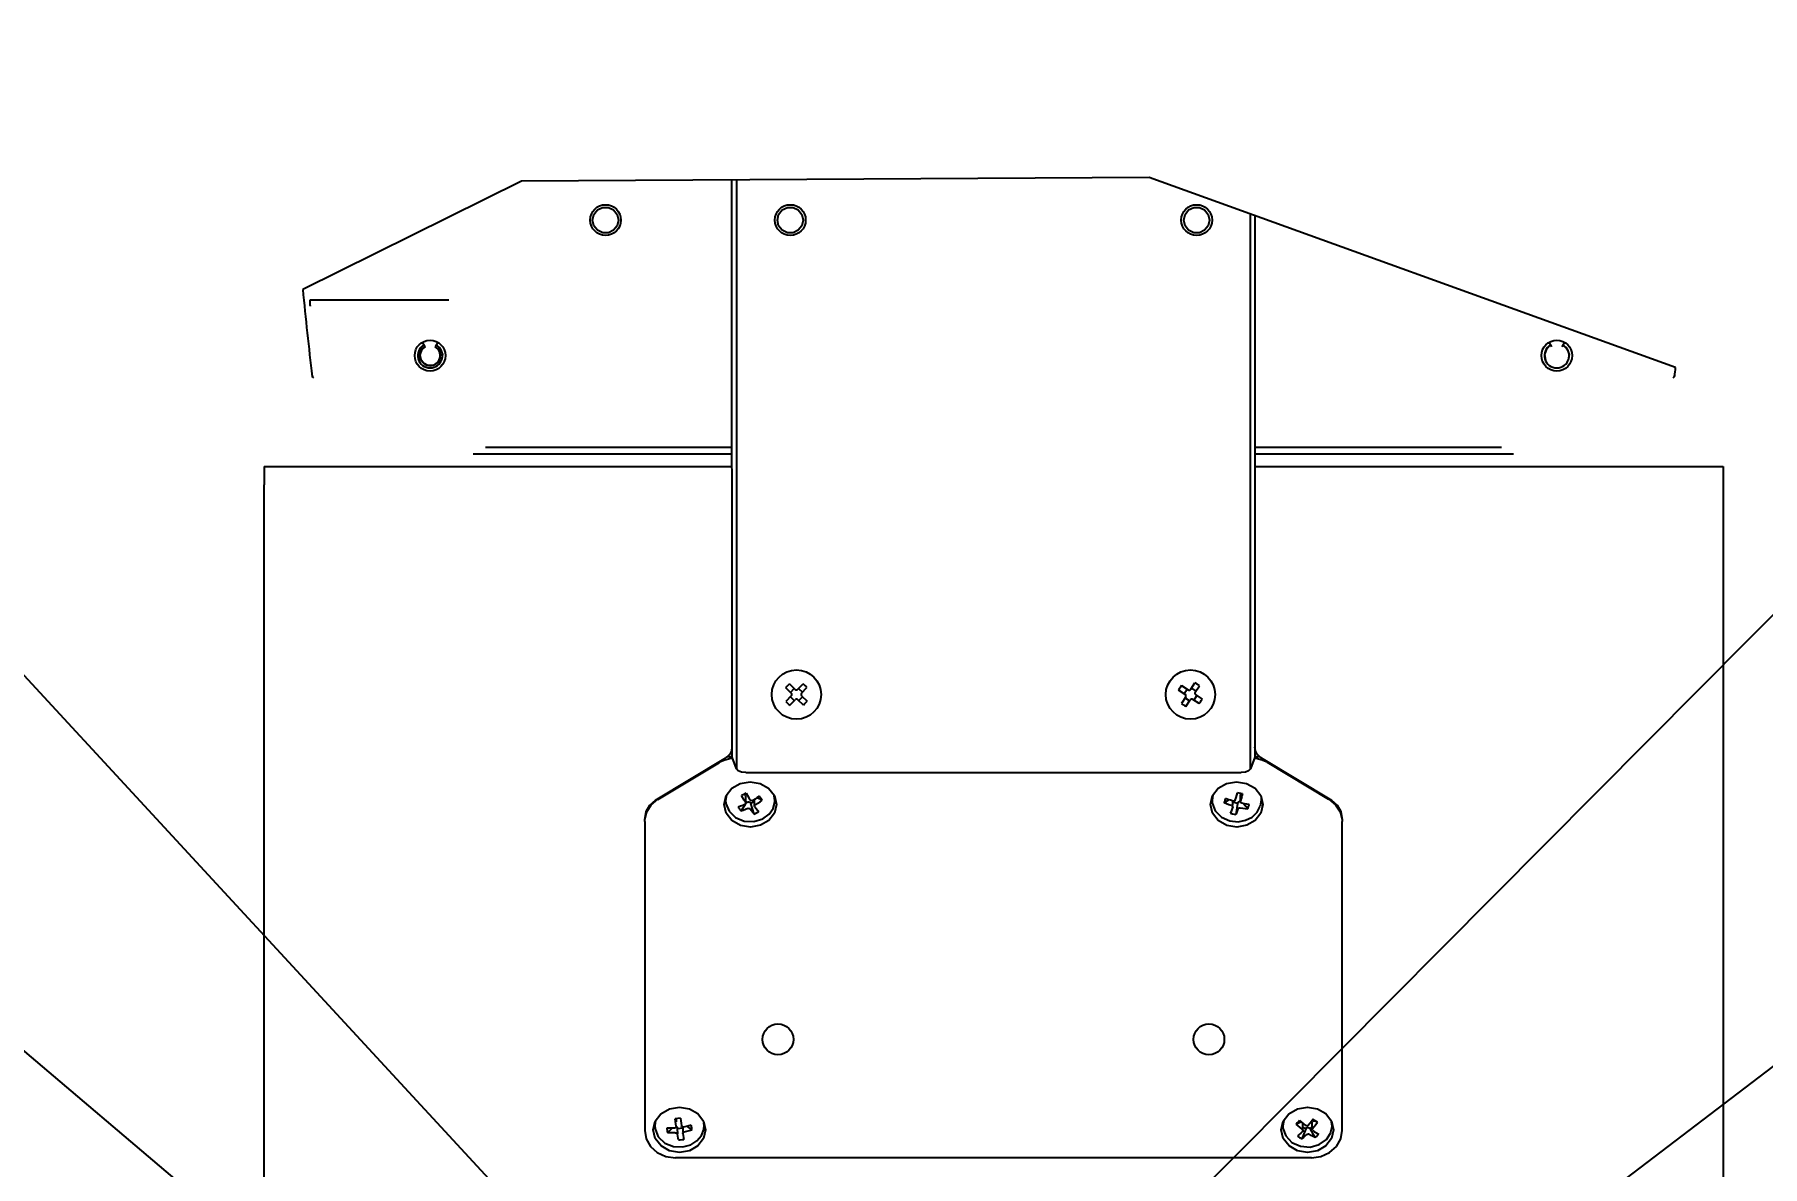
# Model space of a CAD drawing. Header units: millimetres. Extents: x 4086 to 8300, y 123 to 1549.
# Drawn here: x 7088.4 to 7151.5, y 387.3 to 428.6 of the extents above; entities that cross this region are included whole.
import ezdxf
from ezdxf import colors
from ezdxf.entities.mleader import LeaderData, LeaderLine
from ezdxf.math import Vec2, Vec3

# ---------------------------------------------------------------- set-up
doc = ezdxf.new("R2010")
doc.units = ezdxf.units.MM
doc.styles.get("Standard").update_dxf_attribs({"font": 'simsun.ttc'})

# ---------------------------------------------------------------- blocks, each defined once
blk = doc.blocks.new('_Dot')
at = {"color": 0, "linetype": 'ByBlock', "lineweight": -2}
blk.add_line((-0.5, 0), (-1, 0), dxfattribs=at)
at = {"color": 0, "linetype": 'ByBlock', "const_width": 0.5}
blk.add_lwpolyline([(-0.25, 0, 1), (0.25, 0, 1)], format="xyb", close=True, dxfattribs=at)

msp = doc.modelspace()

# ---------------------------------------------------------------- linework, layer by layer
at = {"color": 7, "linetype": 'Continuous'}
for p, q in [((7106.1521, 423.26656), (7098.15753, 419.31288)), ((7129.09164, 423.40073), (7106.1521, 423.26656)), ((7113.84705, 402.23319), (7113.8424, 423.31154)), ((7114.00815, 423.31251), (7114.00815, 401.80384)), ((7148.32888, 416.45657), (7129.09164, 423.40073)), ((7132.78721, 401.80383), (7132.78721, 422.06672)), ((7132.94831, 422.00857), (7132.94831, 402.23319)), ((7098.42582, 418.92829), (7103.50062, 418.92829)), ((7102.62455, 417.21699), (7102.52893, 417.38262)), ((7103.09143, 417.38262), (7102.9958, 417.21699)), ((7143.79955, 417.21699), (7143.70393, 417.38262)), ((7144.26643, 417.38262), (7144.1708, 417.21699)), ((7098.5143, 416.14046), (7098.50227, 416.17021)), ((7098.56003, 416.08313), (7098.50653, 416.13663)), ((7098.53043, 416.11273), (7098.5143, 416.14046)), ((7148.23533, 416.08313), (7148.28883, 416.13663)), ((7148.28106, 416.14046), (7148.26493, 416.11273)), ((7148.29309, 416.17021), (7148.28106, 416.14046)), ((7113.84705, 413.29155), (7104.38909, 413.29155)), ((7104.8355, 413.55454), (7113.84705, 413.55454)), ((7132.95315, 413.55454), (7141.95986, 413.55454)), ((7142.40628, 413.29155), (7132.95315, 413.29155)), ((7096.74111, 412.84548), (7096.74111, 412.17048)), ((7096.74111, 412.84548), (7113.84705, 412.84548)), ((7132.95315, 412.84548), (7150.06018, 412.84548)), ((7150.06018, 412.84548), (7150.06018, 329.82048)), ((7096.73518, 412.17048), (7096.73518, 329.82048)), ((7096.73518, 412.17048), (7096.74111, 412.17048)), ((7116.00937, 404.56013), (7115.80527, 404.75931)), ((7115.94356, 404.90101), (7116.14766, 404.70184)), ((7116.24311, 404.703), (7116.44229, 404.90711)), ((7116.38482, 404.56472), (7116.584, 404.76882)), ((7116.46655, 404.88476), (7116.44229, 404.90711)), ((7130.27392, 404.84485), (7130.51256, 404.6887)), ((7130.606, 404.70823), (7130.76215, 404.94686)), ((7130.79026, 404.92961), (7130.76215, 404.94686)), ((7130.77169, 404.59981), (7130.92783, 404.83845)), ((7116.01054, 404.46468), (7115.81136, 404.26057)), ((7115.92881, 404.14463), (7115.95307, 404.12229)), ((7115.95307, 404.12229), (7116.15225, 404.32639)), ((7115.97602, 404.59268), (7116.1143, 404.73439)), ((7116.11969, 404.29303), (7115.97799, 404.43132)), ((7116.4518, 404.12838), (7116.2477, 404.32756)), ((7116.27566, 404.73636), (7116.41737, 404.59807)), ((7116.41934, 404.43671), (7116.28106, 404.295)), ((7116.38599, 404.46926), (7116.59009, 404.27009)), ((7130.40415, 404.52302), (7130.16551, 404.67917)), ((7130.42367, 404.42958), (7130.26752, 404.19094)), ((7130.36515, 404.54854), (7130.47356, 404.71422)), ((7130.56384, 404.28216), (7130.39815, 404.39058)), ((7130.43321, 404.08253), (7130.58936, 404.32117)), ((7130.63152, 404.74723), (7130.79721, 404.63882)), ((7130.92143, 404.18454), (7130.6828, 404.34069)), ((7130.83021, 404.48085), (7130.7218, 404.31517)), ((7130.79121, 404.50637), (7131.02985, 404.35022)), ((7130.4051, 404.09978), (7130.43321, 404.08253)), ((7113.76365, 402.33608), (7113.66581, 402.23667)), ((7113.84705, 402.23667), (7113.66581, 402.23667)), ((7114.00859, 401.80404), (7113.84705, 402.23319)), ((7132.9483, 402.23319), (7132.78676, 401.80404)), ((7133.12955, 402.23667), (7132.94831, 402.23667)), ((7132.97283, 402.45478), (7132.95315, 402.5929)), ((7133.03171, 402.33608), (7132.97283, 402.45478)), ((7133.12955, 402.23667), (7133.03171, 402.33608)), ((7111.04558, 400.6535), (7113.61914, 402.20395)), ((7111.1363, 400.68405), (7113.38225, 402.0369)), ((7113.79828, 402.19142), (7113.85033, 402.196)), ((7114.07269, 401.73376), (7114.00859, 401.80404)), ((7114.19106, 401.68554), (7114.07269, 401.73376)), ((7114.34441, 401.66772), (7114.19106, 401.68554)), ((7114.34441, 401.66772), (7132.45095, 401.66772)), ((7132.60403, 401.68547), (7132.45095, 401.66772)), ((7132.93465, 402.19691), (7132.99707, 402.19142)), ((7132.99707, 402.19142), (7133.21416, 402.13247)), ((7133.17622, 402.20395), (7135.74978, 400.6535)), ((7133.21416, 402.13247), (7133.42802, 402.04153)), ((7135.65905, 400.68405), (7133.41311, 402.0369)), ((7113.62753, 400.82362), (7113.83414, 401.09071)), ((7113.83414, 401.09071), (7114.14113, 401.26899)), ((7114.14113, 401.26899), (7114.50644, 401.33315)), ((7114.50644, 401.33315), (7114.87205, 401.27156)), ((7114.87205, 401.27156), (7115.18207, 401.09428)), ((7115.18207, 401.09428), (7115.39206, 400.82522)), ((7131.40253, 400.82362), (7131.60914, 401.09071)), ((7132.28144, 401.33315), (7132.64705, 401.27156)), ((7132.64705, 401.27156), (7132.95707, 401.09428)), ((7132.95707, 401.09428), (7133.16706, 400.82522)), ((7110.70557, 400.2429), (7110.83928, 400.47583)), ((7110.83928, 400.47583), (7111.04558, 400.6535)), ((7113.55393, 400.50504), (7113.62753, 400.82362)), ((7113.6283, 400.18485), (7113.55393, 400.50504)), ((7113.59291, 400.67379), (7113.61635, 400.57231)), ((7113.63814, 400.84141), (7113.61018, 400.64865)), ((7113.61018, 400.64865), (7113.61897, 400.53997)), ((7113.61897, 400.53997), (7113.73525, 400.25227)), ((7114.15152, 400.43389), (7114.07092, 400.40619)), ((7114.23349, 400.46545), (7114.15152, 400.43389)), ((7114.32675, 400.49394), (7114.17161, 400.25855)), ((7114.25126, 400.85338), (7114.19523, 400.82451)), ((7114.24319, 400.74058), (7114.19523, 400.82451)), ((7114.31647, 400.50072), (7114.23349, 400.46545)), ((7114.29161, 400.65923), (7114.24319, 400.74058)), ((7114.36572, 400.91171), (7114.25126, 400.85338)), ((7114.34026, 400.58078), (7114.29161, 400.65923)), ((7114.34093, 400.52092), (7114.31647, 400.50072)), ((7114.31656, 400.85322), (7114.39538, 400.89354)), ((7114.34026, 400.81847), (7114.31656, 400.85322)), ((7114.41716, 400.35308), (7114.33406, 400.31776)), ((7114.34026, 400.81847), (7114.34964, 400.78874)), ((7114.34026, 400.58078), (7114.34964, 400.54963)), ((7114.34964, 400.54963), (7114.34093, 400.52092)), ((7114.34964, 400.59076), (7114.34964, 400.78874)), ((7114.37703, 400.57023), (7114.34964, 400.61039)), ((7114.34964, 400.54962), (7114.34964, 400.57016)), ((7114.37703, 400.57023), (7114.35927, 400.54328)), ((7114.41716, 400.59076), (7114.37703, 400.57023)), ((7114.41716, 400.35308), (7114.45085, 400.35978)), ((7114.45085, 400.35978), (7114.48465, 400.35225)), ((7114.46201, 400.74656), (7114.51075, 400.66799)), ((7114.48285, 400.59219), (7114.50961, 400.57016)), ((7114.48465, 400.35225), (7114.50961, 400.33247)), ((7114.53331, 400.5354), (7114.50961, 400.57016)), ((7114.5357, 400.64538), (7114.51075, 400.66799)), ((7114.67072, 400.60568), (7114.53331, 400.5354)), ((7114.65464, 400.15089), (7114.53331, 400.5354)), ((7114.56951, 400.63785), (7114.5357, 400.64538)), ((7114.60319, 400.64738), (7114.56951, 400.63785)), ((7114.68618, 400.697), (7114.60319, 400.64738)), ((7114.67072, 400.44797), (7114.67072, 400.66799)), ((7114.67072, 400.44798), (7114.67942, 400.47671)), ((7114.6801, 400.41968), (7114.67072, 400.44798)), ((7114.67942, 400.47671), (7114.70389, 400.49974)), ((7114.6801, 400.41968), (7114.72659, 400.35822)), ((7114.76815, 400.7493), (7114.68618, 400.697)), ((7114.70389, 400.49974), (7114.78687, 400.54936)), ((7114.72659, 400.35822), (7114.77505, 400.29739)), ((7114.94944, 400.65641), (7114.76525, 400.74745)), ((7114.84875, 400.80405), (7114.76815, 400.7493)), ((7114.78687, 400.54936), (7114.86884, 400.60166)), ((7114.86884, 400.60166), (7114.94944, 400.65641)), ((7115.41018, 400.64865), (7115.38795, 400.82081)), ((7115.39206, 400.82522), (7115.46643, 400.50504)), ((7115.46643, 400.50504), (7115.39283, 400.18646)), ((7115.40462, 400.57644), (7115.42082, 400.64618)), ((7115.40728, 400.58617), (7115.41018, 400.64865)), ((7131.32893, 400.50504), (7131.40253, 400.82362)), ((7131.4033, 400.18485), (7131.32893, 400.50504)), ((7131.36791, 400.67379), (7131.39004, 400.57801)), ((7131.41661, 400.84182), (7131.38518, 400.64865)), ((7131.38518, 400.64865), (7131.39155, 400.55611)), ((7132.00243, 400.67353), (7131.82373, 400.55699)), ((7131.83192, 400.58383), (7131.82373, 400.55699)), ((7131.91355, 400.52111), (7131.82373, 400.55699)), ((7131.9684, 400.68586), (7131.87844, 400.72178)), ((7132.00505, 400.48795), (7131.91355, 400.52111)), ((7132.05989, 400.65271), (7131.9684, 400.68586)), ((7132.09781, 400.45767), (7132.00505, 400.48795)), ((7132.15252, 400.62247), (7132.05989, 400.65271)), ((7132.09781, 400.45767), (7132.12776, 400.44064)), ((7132.1179, 400.31365), (7132.14403, 400.38534)), ((7132.32144, 400.53685), (7132.13115, 400.58423)), ((7132.14403, 400.45767), (7132.14403, 400.62302)), ((7132.18746, 400.62051), (7132.15252, 400.62247)), ((7132.23604, 400.6625), (7132.26248, 400.74924)), ((7132.32144, 400.53685), (7132.25552, 400.13167)), ((7132.26248, 400.74924), (7132.28878, 400.83883)), ((7132.28878, 400.83883), (7132.31484, 400.93093)), ((7132.50513, 400.88355), (7132.31484, 400.93093)), ((7132.33432, 400.57564), (7132.32144, 400.53685)), ((7132.38092, 400.61576), (7132.41784, 400.61567)), ((7132.4257, 400.58344), (7132.42633, 400.61512)), ((7132.4426, 400.55699), (7132.4257, 400.58344)), ((7132.43921, 400.89159), (7132.42633, 400.8528)), ((7132.42633, 400.61512), (7132.42633, 400.8528)), ((7132.45281, 400.702), (7132.42633, 400.61512)), ((7132.47255, 400.54279), (7132.4426, 400.55699)), ((7132.56517, 400.5269), (7132.47255, 400.54279)), ((7132.69192, 400.34082), (7132.52398, 400.53396)), ((7132.60196, 400.34969), (7132.69192, 400.34082)), ((7133.18518, 400.64865), (7133.15014, 400.43328)), ((7133.16706, 400.82522), (7133.24143, 400.50504)), ((7133.24143, 400.50504), (7133.16783, 400.18646)), ((7133.17984, 400.73342), (7133.18518, 400.64865)), ((7110.65368, 399.88342), (7110.65368, 388.59494)), ((7110.65512, 399.95078), (7110.70557, 400.2429)), ((7113.83829, 399.91579), (7113.6283, 400.18485)), ((7114.11979, 400.33013), (7114.13675, 400.30575)), ((7114.13675, 400.30575), (7114.15403, 400.28189)), ((7114.15403, 400.28189), (7114.17161, 400.25855)), ((7114.25209, 400.2862), (7114.17161, 400.25855)), ((7114.33406, 400.31776), (7114.25209, 400.2862)), ((7114.5577, 400.26897), (7114.50961, 400.33247)), ((7114.64159, 399.87758), (7114.96788, 399.97754)), ((7114.76909, 400.20658), (7114.82513, 400.23809)), ((7114.77505, 400.29739), (7114.82513, 400.23809)), ((7114.96788, 399.97754), (7115.19799, 400.14597)), ((7131.61329, 399.91579), (7131.4033, 400.18485)), ((7131.72846, 400.03623), (7132.0365, 399.89957)), ((7132.28273, 400.1995), (7132.25552, 400.13167)), ((7136.08978, 400.24291), (7136.14024, 399.95078)), ((7136.14168, 388.59494), (7136.14168, 399.88342)), ((7111.04003, 388.93742), (7111.24664, 389.20452)), ((7111.24664, 389.20452), (7111.55363, 389.3828)), ((7111.55363, 389.3828), (7111.91894, 389.44695)), ((7111.95753, 389.04442), (7111.76148, 389.02043)), ((7111.80136, 388.9825), (7111.79485, 389.02247)), ((7111.80136, 388.9825), (7111.80136, 388.91079)), ((7112.59457, 389.20808), (7112.80456, 388.93902)), ((7133.99003, 388.93742), (7134.19664, 389.20452)), ((7134.19664, 389.20452), (7134.50363, 389.3828)), ((7135.08175, 389.00229), (7135.02253, 388.92598)), ((7135.15951, 388.94772), (7135.08175, 389.00229)), ((7135.23455, 389.38536), (7135.54457, 389.20808)), ((7135.54457, 389.20808), (7135.75456, 388.93902)), ((7110.65368, 388.59494), (7110.7072, 388.28833)), ((7110.96643, 388.61884), (7111.04003, 388.93742)), ((7111.0408, 388.29866), (7110.96643, 388.61884)), ((7111.00541, 388.78759), (7111.02888, 388.68599)), ((7111.05139, 388.95776), (7111.02268, 388.76245)), ((7111.02268, 388.76245), (7111.03153, 388.65343)), ((7111.03153, 388.65343), (7111.15041, 388.36219)), ((7111.55427, 388.6731), (7111.46159, 388.67528)), ((7111.48373, 388.53283), (7111.48928, 388.5055)), ((7111.65905, 388.67475), (7111.48928, 388.5055)), ((7111.58183, 388.50331), (7111.48928, 388.5055)), ((7111.64854, 388.67426), (7111.55427, 388.6731)), ((7111.74397, 388.67876), (7111.64854, 388.67426)), ((7111.77613, 388.68919), (7111.74397, 388.67876)), ((7111.80136, 388.74482), (7111.78798, 388.83396)), ((7111.83297, 388.72618), (7111.84794, 388.69695)), ((7111.83426, 388.4857), (7111.84794, 388.45926)), ((7111.85446, 388.65698), (7111.84794, 388.69695)), ((7112.05051, 388.68096), (7111.85446, 388.65698)), ((7111.86971, 388.4691), (7111.85446, 388.65698)), ((7111.98402, 388.85809), (7111.99742, 388.7688)), ((7112.0111, 388.73953), (7111.99742, 388.7688)), ((7112.04399, 388.72093), (7112.04399, 388.54931)), ((7112.04399, 388.48325), (7112.05678, 388.41157)), ((7112.05678, 388.41157), (7112.07011, 388.34008)), ((7112.16912, 388.73794), (7112.0737, 388.71909)), ((7112.10139, 388.54931), (7112.19682, 388.56815)), ((7112.26339, 388.75984), (7112.16912, 388.73794)), ((7112.19682, 388.56815), (7112.29108, 388.59006)), ((7112.38377, 388.61492), (7112.23005, 388.73056)), ((7112.35608, 388.78471), (7112.26339, 388.75984)), ((7112.29108, 388.59006), (7112.38377, 388.61492)), ((7112.80456, 388.93902), (7112.87893, 388.61884)), ((7112.87893, 388.61884), (7112.80533, 388.30026)), ((7112.80964, 388.63024), (7112.82268, 388.76245)), ((7112.82268, 388.76245), (7112.81383, 388.87146)), ((7112.8144, 388.67853), (7112.83332, 388.75998)), ((7133.91643, 388.61884), (7133.99003, 388.93742)), ((7133.9908, 388.29866), (7133.91643, 388.61884)), ((7133.95541, 388.78759), (7133.97663, 388.69575)), ((7134.00533, 388.9572), (7133.97268, 388.76245)), ((7133.97268, 388.76245), (7133.9774, 388.68273)), ((7133.9774, 388.68273), (7134.07954, 388.39408)), ((7134.07954, 388.39408), (7134.30333, 388.15881)), ((7134.645, 388.90207), (7134.46024, 388.82616)), ((7134.53327, 388.76089), (7134.46024, 388.82616)), ((7134.56948, 388.44565), (7134.51027, 388.39639)), ((7134.51027, 388.39639), (7134.5352, 388.37686)), ((7134.60701, 388.69837), (7134.53327, 388.76089)), ((7134.58549, 388.95896), (7134.54258, 388.91423)), ((7134.62971, 388.49913), (7134.56948, 388.44565)), ((7134.6811, 388.63885), (7134.60701, 388.69837)), ((7134.69068, 388.5566), (7134.62971, 388.49913)), ((7134.81454, 388.65454), (7134.66361, 388.28791)), ((7134.6811, 388.63885), (7134.70153, 388.61285)), ((7134.70153, 388.61285), (7134.7059, 388.59201)), ((7134.7059, 388.592), (7134.7059, 388.83126)), ((7134.81454, 388.65454), (7134.7059, 388.73139)), ((7134.78296, 388.39057), (7134.72274, 388.3371)), ((7134.73214, 388.83127), (7134.80636, 388.77165)), ((7134.84402, 388.44812), (7134.78296, 388.39057)), ((7134.83823, 388.75781), (7134.80636, 388.77165)), ((7134.84402, 388.6858), (7134.81454, 388.65454)), ((7134.87296, 388.76084), (7134.83823, 388.75781)), ((7134.84402, 388.6858), (7134.87147, 388.70318)), ((7134.84402, 388.44812), (7134.8724, 388.46439)), ((7134.87147, 388.70318), (7134.9051, 388.70677)), ((7134.90134, 388.77994), (7134.87296, 388.76084)), ((7134.96231, 388.85175), (7134.90134, 388.77994)), ((7134.9051, 388.70677), (7134.939, 388.6941)), ((7134.9751, 388.66856), (7134.939, 388.6941)), ((7135.01223, 388.41162), (7134.939, 388.45641)), ((7135.02253, 388.92598), (7134.96231, 388.85175)), ((7135.03946, 388.7368), (7134.9751, 388.66856)), ((7135.15987, 388.33124), (7134.9751, 388.66856)), ((7135.03946, 388.63291), (7135.03946, 388.87217)), ((7135.04383, 388.61238), (7135.03946, 388.63292)), ((7135.06426, 388.58921), (7135.04383, 388.61238)), ((7135.08417, 388.94041), (7135.05468, 388.90915)), ((7135.05468, 388.67147), (7135.11565, 388.74328)), ((7135.06426, 388.58921), (7135.13507, 388.54585)), ((7135.23509, 388.89381), (7135.08417, 388.94041)), ((7135.11565, 388.74328), (7135.17588, 388.8175)), ((7135.13507, 388.54585), (7135.20885, 388.50386)), ((7135.23509, 388.89381), (7135.15951, 388.94772)), ((7135.17588, 388.8175), (7135.23509, 388.89381)), ((7135.20885, 388.50386), (7135.28512, 388.46404)), ((7135.24457, 388.41764), (7135.28512, 388.46404)), ((7135.5697, 388.26937), (7135.71855, 388.49623)), ((7135.71855, 388.49623), (7135.7722, 388.73694)), ((7135.77268, 388.76245), (7135.73956, 388.97194)), ((7135.75456, 388.93902), (7135.82893, 388.61884)), ((7135.82893, 388.61884), (7135.75533, 388.30026)), ((7135.7722, 388.73694), (7135.77268, 388.76245)), ((7136.08797, 388.28781), (7136.14168, 388.59494)), ((7112.29173, 387.85488), (7111.92642, 387.79073)), ((7112.07011, 388.34008), (7112.08388, 388.26977)), ((7134.63747, 388.30451), (7134.66361, 388.28791)), ((7134.72274, 388.3371), (7134.66361, 388.28791)), ((7135.3033, 388.07803), (7135.5697, 388.26937)), ((7135.36763, 387.64049), (7135.68285, 387.78506)), ((7135.68285, 387.78506), (7135.93083, 388.00883)), ((7135.93083, 388.00883), (7136.08797, 388.28781)), ((7111.42856, 387.64024), (7111.77868, 387.59052)), ((7135.01668, 387.59052), (7111.77868, 387.59052)), ((7135.01668, 387.59052), (7135.36763, 387.64049))]:
    msp.add_line(p, q, dxfattribs=at)
for points in [[(7108.75018, 421.84548), (7108.79835, 422.05331), (7108.92851, 422.21522), (7109.11496, 422.30552), (7109.32448, 422.30686), (7109.51424, 422.21728), (7109.64764, 422.05202), (7109.69518, 421.84548)], [(7109.69518, 421.84548), (7109.64696, 421.63755), (7109.51627, 421.47528), (7109.32961, 421.38526), (7109.1195, 421.38441), (7108.93182, 421.47313), (7108.79898, 421.63636), (7108.75018, 421.84548)], [(7115.50018, 421.84548), (7115.5484, 422.05341), (7115.67909, 422.21568), (7115.86575, 422.3057), (7116.07586, 422.30656), (7116.26354, 422.21783), (7116.39637, 422.0546), (7116.44518, 421.84548)], [(7116.44518, 421.84548), (7116.39701, 421.63765), (7116.26685, 421.47574), (7116.0804, 421.38544), (7115.87087, 421.3841), (7115.68112, 421.47368), (7115.54772, 421.63894), (7115.50018, 421.84548)], [(7130.35018, 421.84548), (7130.39835, 422.05331), (7130.52851, 422.21522), (7130.71496, 422.30552), (7130.92448, 422.30686), (7131.11424, 422.21728), (7131.24764, 422.05202), (7131.29518, 421.84548)], [(7131.29518, 421.84548), (7131.24696, 421.63755), (7131.11627, 421.47528), (7130.92961, 421.38526), (7130.7195, 421.38441), (7130.53182, 421.47313), (7130.39898, 421.63636), (7130.35018, 421.84548)], [(7098.44113, 418.70052), (7098.43665, 418.71176), (7098.43298, 418.73833), (7098.43022, 418.77397), (7098.42853, 418.81378), (7098.42293, 418.85414), (7098.43293, 418.89134), (7098.4447, 418.92941)], [(7102.58518, 417.28519), (7102.42967, 417.13571), (7102.36193, 416.935), (7102.39305, 416.72669)], [(7102.62455, 417.21699), (7102.49626, 417.09367), (7102.44037, 416.92808), (7102.46605, 416.75623)], [(7102.89724, 416.53461), (7102.72311, 416.53461), (7102.56756, 416.6145), (7102.46605, 416.75624)], [(7102.89725, 416.53461), (7103.0528, 416.6145), (7103.15431, 416.75624)], [(7102.9958, 417.21699), (7103.1241, 417.09367), (7103.17998, 416.92808), (7103.15431, 416.75623)], [(7103.03518, 417.28519), (7103.19069, 417.13571), (7103.25843, 416.935), (7103.2273, 416.72669)], [(7143.76018, 417.28519), (7143.60467, 417.13571), (7143.53693, 416.935), (7143.56805, 416.72669)], [(7144.21018, 417.28519), (7144.36569, 417.13571), (7144.43343, 416.935), (7144.4023, 416.72669)], [(7115.94356, 404.90101), (7115.89639, 404.85486), (7115.85026, 404.80759), (7115.80527, 404.75931)], [(7116.51434, 404.83919), (7116.49057, 404.86212), (7116.46655, 404.88476)], [(7116.584, 404.76882), (7116.56106, 404.79253), (7116.53784, 404.81599), (7116.51434, 404.83919)], [(7130.27392, 404.84485), (7130.23652, 404.79048), (7130.20036, 404.73521), (7130.16551, 404.67917)], [(7130.84593, 404.89409), (7130.81819, 404.91201), (7130.79026, 404.92961)], [(7130.92783, 404.83845), (7130.90077, 404.8573), (7130.87346, 404.87585), (7130.84593, 404.89409)], [(7115.81136, 404.26057), (7115.83429, 404.23686), (7115.85752, 404.2134), (7115.88102, 404.1902)], [(7115.88102, 404.1902), (7115.90479, 404.16727), (7115.92881, 404.14463)], [(7116.4518, 404.12838), (7116.49897, 404.17453), (7116.5451, 404.2218), (7116.59009, 404.27009)], [(7130.26752, 404.19094), (7130.29459, 404.17209), (7130.3219, 404.15354), (7130.34943, 404.1353)], [(7130.34943, 404.1353), (7130.37716, 404.11738), (7130.4051, 404.09978)], [(7130.92143, 404.18454), (7130.95883, 404.23891), (7130.995, 404.29418), (7131.02985, 404.35022)], [(7113.66581, 402.23667), (7113.65087, 402.22512), (7113.6353, 402.2142), (7113.61914, 402.20395)], [(7113.84221, 402.5929), (7113.82253, 402.45478), (7113.76365, 402.33608)], [(7133.17622, 402.20395), (7133.16006, 402.2142), (7133.14449, 402.22512), (7133.12955, 402.23667)], [(7113.36738, 402.04136), (7113.5812, 402.13247), (7113.79828, 402.19142)], [(7132.78676, 401.80404), (7132.72266, 401.73375), (7132.60403, 401.68547)], [(7131.60914, 401.09071), (7131.91613, 401.26899), (7132.28144, 401.33315)], [(7110.65512, 399.95078), (7110.7278, 400.232), (7110.89264, 400.48456), (7111.13645, 400.69756)], [(7114.07092, 400.40619), (7114.08687, 400.38036), (7114.10316, 400.355), (7114.11979, 400.33013)], [(7114.36572, 400.91171), (7114.41359, 400.82791), (7114.46201, 400.74656)], [(7114.41716, 400.59076), (7114.44985, 400.59887), (7114.48285, 400.59219)], [(7114.90057, 400.7295), (7114.88361, 400.75421), (7114.86633, 400.77906), (7114.84875, 400.80405)], [(7114.94944, 400.65641), (7114.93349, 400.68059), (7114.9172, 400.70496), (7114.90057, 400.7295)], [(7115.19799, 400.14597), (7115.34426, 400.35586), (7115.40728, 400.58617)], [(7131.39155, 400.55611), (7131.50123, 400.26581), (7131.72846, 400.03623)], [(7131.84943, 400.63831), (7131.84049, 400.61095), (7131.83192, 400.58383)], [(7131.87844, 400.72178), (7131.86841, 400.69375), (7131.85874, 400.66592), (7131.84943, 400.63831)], [(7132.12776, 400.44064), (7132.14466, 400.41419), (7132.14403, 400.38534)], [(7132.23604, 400.6625), (7132.218, 400.63514), (7132.18746, 400.62051)], [(7132.33432, 400.57564), (7132.35164, 400.60098), (7132.38092, 400.61576)], [(7132.33432, 400.33796), (7132.35236, 400.36249), (7132.3829, 400.37712), (7132.41784, 400.37799)], [(7132.41784, 400.37799), (7132.51046, 400.3621), (7132.60196, 400.34969)], [(7132.50513, 400.88355), (7132.47912, 400.7916), (7132.45281, 400.702)], [(7132.74663, 400.50561), (7132.65667, 400.51449), (7132.56517, 400.5269)], [(7132.69192, 400.34082), (7132.70195, 400.3672), (7132.71162, 400.39404), (7132.72093, 400.42132)], [(7132.72093, 400.42132), (7132.72987, 400.44902), (7132.73844, 400.47712), (7132.74663, 400.50561)], [(7132.84905, 400.04116), (7133.03266, 400.21453), (7133.15014, 400.43328)], [(7135.65885, 400.69753), (7135.90272, 400.48456), (7136.06756, 400.232), (7136.14024, 399.95078)], [(7135.74978, 400.6535), (7135.95607, 400.47584), (7136.08978, 400.24291)], [(7110.65368, 399.88342), (7110.65393, 399.90471), (7110.65469, 399.92779), (7110.65588, 399.95098)], [(7113.73525, 400.25227), (7113.97391, 400.0227), (7114.29285, 399.89229), (7114.64159, 399.87758)], [(7114.51392, 399.67693), (7114.14831, 399.73851), (7113.83829, 399.91579)], [(7115.39283, 400.18646), (7115.18622, 399.91936), (7114.87923, 399.74108), (7114.51392, 399.67693)], [(7114.65464, 400.15089), (7114.60613, 400.20827), (7114.5577, 400.26897)], [(7114.65464, 400.15089), (7114.71223, 400.17749), (7114.76909, 400.20658)], [(7132.28892, 399.67693), (7131.92331, 399.73851), (7131.61329, 399.91579)], [(7132.0365, 399.89957), (7132.3359, 399.87046), (7132.61251, 399.9226), (7132.84905, 400.04116)], [(7132.06523, 400.17905), (7132.09159, 400.2447), (7132.1179, 400.31365)], [(7132.06523, 400.17905), (7132.12821, 400.16067), (7132.19169, 400.14487), (7132.25552, 400.13167)], [(7132.33432, 400.33796), (7132.30905, 400.26859), (7132.28273, 400.1995)], [(7133.16783, 400.18646), (7132.96122, 399.91936), (7132.65423, 399.74108), (7132.28892, 399.67693)], [(7136.13947, 399.95098), (7136.14067, 399.92779), (7136.14143, 399.90471), (7136.14168, 399.88342)], [(7111.78798, 388.83396), (7111.77467, 388.92596), (7111.76148, 389.02043)], [(7111.91894, 389.44695), (7112.28455, 389.38536), (7112.59457, 389.20808)], [(7111.95753, 389.04442), (7111.9707, 388.95009), (7111.98402, 388.85809)], [(7134.50363, 389.3828), (7134.86894, 389.44695), (7135.23455, 389.38536)], [(7111.15041, 388.36219), (7111.38732, 388.13591), (7111.70295, 388.00661), (7112.04856, 387.99069)], [(7111.46159, 388.67528), (7111.46526, 388.64607), (7111.46931, 388.6172), (7111.47374, 388.5887)], [(7111.47374, 388.5887), (7111.47854, 388.56057), (7111.48373, 388.53283)], [(7111.77166, 388.50897), (7111.6761, 388.50446), (7111.58183, 388.50331)], [(7111.77166, 388.50897), (7111.80637, 388.50388), (7111.83426, 388.4857)], [(7111.80136, 388.74482), (7111.79712, 388.71334), (7111.77613, 388.68919)], [(7111.88783, 388.24578), (7111.87448, 388.31384), (7111.86116, 388.38519), (7111.84794, 388.45926)], [(7112.0737, 388.71909), (7112.03899, 388.72135), (7112.0111, 388.73953)], [(7112.04399, 388.48325), (7112.04824, 388.51189), (7112.06923, 388.53605), (7112.10139, 388.54931)], [(7112.37162, 388.69854), (7112.36681, 388.727), (7112.36163, 388.75572), (7112.35608, 388.78471)], [(7112.38377, 388.61492), (7112.3801, 388.64248), (7112.37605, 388.67036), (7112.37162, 388.69854)], [(7112.56359, 388.21525), (7112.72369, 388.40708), (7112.80964, 388.63024)], [(7134.54258, 388.91423), (7134.50079, 388.86993), (7134.46024, 388.82616)], [(7134.5352, 388.37686), (7134.5604, 388.3579), (7134.58585, 388.33952)], [(7134.58549, 388.95896), (7134.65841, 388.89379), (7134.73214, 388.83127)], [(7134.7059, 388.59201), (7134.70502, 388.58278), (7134.69068, 388.5566)], [(7134.8724, 388.46439), (7134.90713, 388.46742), (7134.939, 388.45641)], [(7135.15987, 388.33124), (7135.08598, 388.36976), (7135.01223, 388.41162)], [(7135.03938, 388.87217), (7135.04004, 388.87979), (7135.05468, 388.90915)], [(7135.03946, 388.63292), (7135.04033, 388.64246), (7135.05468, 388.67147)], [(7135.15987, 388.33124), (7135.20278, 388.37334), (7135.24457, 388.41764)], [(7110.7072, 388.28833), (7110.86449, 388.00889), (7111.11308, 387.78469), (7111.42856, 387.64024)], [(7111.92642, 387.79073), (7111.56081, 387.85231), (7111.25079, 388.02959), (7111.0408, 388.29866)], [(7111.88783, 388.24578), (7111.95337, 388.25115), (7112.01877, 388.25915), (7112.08388, 388.26977)], [(7112.04856, 387.99069), (7112.33562, 388.06991), (7112.56359, 388.21525)], [(7112.80533, 388.30026), (7112.59872, 388.03316), (7112.29173, 387.85488)], [(7134.51081, 387.85231), (7134.20079, 388.02959), (7133.9908, 388.29866)], [(7134.30333, 388.15881), (7134.61881, 388.01468), (7134.97012, 387.98761), (7135.3033, 388.07803)], [(7135.24173, 387.85488), (7134.87642, 387.79073), (7134.51081, 387.85231)], [(7134.58585, 388.33952), (7134.61155, 388.32172), (7134.63747, 388.30451)], [(7135.75533, 388.30026), (7135.54872, 388.03316), (7135.24173, 387.85488)]]:
    msp.add_lwpolyline(points, dxfattribs=at)
for centre, radius in [((7109.22268, 421.84548), 0.5625), ((7115.97268, 421.84548), 0.5625), ((7130.82268, 421.84548), 0.5625), ((7102.81018, 416.89548), 0.5625), ((7143.98518, 416.89548), 0.5625), ((7116.19768, 404.5147), 0.9), ((7130.59768, 404.5147), 0.9), ((7115.52268, 391.92048), 0.5625), ((7131.27268, 391.92048), 0.5625)]:
    msp.add_circle(centre, radius, dxfattribs=at)
for centre, radius, start, end in [((7193.14768, 428.14548), 95.4, 185.3123359, 187.2315148), ((7102.81018, 416.89548), 0.45, 120, 60), ((7102.81018, 416.89548), 0.37125, 120, 60), ((7143.98518, 416.89548), 0.45, 120, 60), ((7053.64768, 428.14548), 95.4, 352.7684852, 352.9621364), ((7115.96223, 404.51182), 0.0675, 315.700029, 45.700029), ((7116.1948, 404.75014), 0.0675, 225.700029, 315.700029), ((7116.20056, 404.27925), 0.0675, 45.700029, 135.700029), ((7116.43313, 404.51757), 0.0675, 135.700029, 225.700029), ((7130.36719, 404.46654), 0.0675, 326.8017313, 56.8017313), ((7130.54952, 404.74519), 0.0675, 236.8017313, 326.8017313), ((7130.64584, 404.28421), 0.0675, 56.8017313, 146.8017313), ((7130.82817, 404.56285), 0.0675, 146.8017313, 236.8017313)]:
    msp.add_arc(centre, radius, start, end, dxfattribs=at)

# ---------------------------------------------------------------- leaders
ml = msp.add_multileader_mtext('Standard')
ml.set_content('{\\fSource Han Sans CN Normal|b0|i0|c134|p34;\\C7;user air duct }%%C6（{\\fSource Han Sans CN Normal|b0|i0|c134|p34;grey}）', color=256)
ml.set_leader_properties()
ml.set_arrow_properties(name='DOT')
ml.build(insert=Vec2(0, 0))
ml.multileader.update_dxf_attribs({"text_left_attachment_type": 5, "text_right_attachment_type": 6, "dogleg_length": 0.36, "arrow_head_size": 1.125})
ctx = ml.context
ctx.base_point, ctx.char_height, ctx.arrow_head_size, ctx.landing_gap_size, ctx.plane_origin = Vec3(7162.58502, 417.38262), 7, 1.125, 0.2025, Vec3(7017.59335, 426.97406)
ctx.left_attachment, ctx.right_attachment = 5, 6
notes = []
notes.append((ctx, [(1, (1, 1, 0), (7161.77502, 417.38262), (1, 0), 0.81, [(0, [(7120.69768, 376.05798)], 0, [])])]))
ctx.mtext.insert, ctx.mtext.flow_direction = Vec3(7162.78752, 427.44769), 5
ml = msp.add_multileader_mtext('Standard')
ml.set_content('{\\fSource Han Sans CN Normal|b0|i0|c134|p34;\\C7;user air duct }%%C6（{\\fSource Han Sans CN Normal|b0|i0|c134|p34;blue}）', color=256)
ml.set_leader_properties()
ml.set_arrow_properties(name='DOT')
ml.build(insert=Vec2(0, 0))
ml.multileader.update_dxf_attribs({"text_left_attachment_type": 5, "text_right_attachment_type": 6, "dogleg_length": 0.36, "arrow_head_size": 1.125})
ctx = ml.context
ctx.base_point, ctx.char_height, ctx.arrow_head_size, ctx.landing_gap_size, ctx.plane_origin = Vec3(6977.40435, 415.23588), 7, 1.125, 0.2025, Vec3(6917.27766, 414.81031)
ctx.left_attachment, ctx.right_attachment, ctx.text_align_type = 5, 6, 2
notes.append((ctx, [(1, (1, 1, 0), (7078.70763, 415.23588), (-1, 0), 0.81, [(0, [(7114.03711, 377.01667)], 0, [])])]))
ctx.mtext.insert, ctx.mtext.alignment, ctx.mtext.flow_direction = Vec3(7077.69513, 423.25264), 3, 5
ml = msp.add_multileader_mtext('Standard')
ml.set_content('{\\fSource Han Sans CN Normal|b0|i0|c134|p34;\\C7;user air duct }%%C8（{\\fSource Han Sans CN Normal|b0|i0|c134|p34;grey}）', color=256)
ml.set_leader_properties()
ml.set_arrow_properties(name='DOT')
ml.build(insert=Vec2(0, 0))
ml.multileader.update_dxf_attribs({"text_left_attachment_type": 5, "text_right_attachment_type": 6, "dogleg_length": 0.36, "arrow_head_size": 1.125})
ctx = ml.context
ctx.base_point, ctx.char_height, ctx.arrow_head_size, ctx.landing_gap_size, ctx.plane_origin = Vec3(7162.8828, 398.6709), 7, 1.125, 0.2025, Vec3(6925.95688, 406.54602)
ctx.left_attachment, ctx.right_attachment = 5, 6
notes.append((ctx, [(1, (1, 1, 0), (7162.0728, 398.6709), (1, 0), 0.81, [(0, [(7122.71633, 368.75238)], 0, [])])]))
ctx.mtext.insert, ctx.mtext.flow_direction = Vec3(7163.0853, 408.73598), 5
ml = msp.add_multileader_mtext('Standard')
ml.set_content('{\\fSource Han Sans CN Normal|b0|i0|c134|p34;\\C7;user air duct }%%C8（{\\fSource Han Sans CN Normal|b0|i0|c134|p34;blue}）', color=256)
ml.set_leader_properties()
ml.set_arrow_properties(name='DOT')
ml.build(insert=Vec2(0, 0))
ml.multileader.update_dxf_attribs({"text_left_attachment_type": 5, "text_right_attachment_type": 6, "dogleg_length": 0.36, "arrow_head_size": 1.125})
ctx = ml.context
ctx.base_point, ctx.char_height, ctx.arrow_head_size, ctx.landing_gap_size, ctx.plane_origin = Vec3(6977.48048, 399.2751), 7, 1.125, 0.2025, Vec3(6917.35379, 407.15022)
ctx.left_attachment, ctx.right_attachment, ctx.text_align_type = 5, 6, 2
notes.append((ctx, [(1, (1, 1, 0), (7078.78376, 399.2751), (-1, 0), 0.81, [(0, [(7114.11324, 369.35658)], 0, [])])]))
ctx.mtext.insert, ctx.mtext.alignment, ctx.mtext.flow_direction = Vec3(7077.77126, 407.29186), 3, 5
ml = msp.add_multileader_mtext('Standard')
ml.set_content('{\\fSource Han Sans CN Normal|b0|i0|c134|p34;\\C256;battery}')
ml.set_leader_properties()
ml.set_arrow_properties(name='DOT')
ml.build(insert=Vec2(0, 0))
ml.multileader.update_dxf_attribs({"text_left_attachment_type": 6, "text_right_attachment_type": 5, "dogleg_length": 0.36, "arrow_head_size": 2})
ctx = ml.context
ctx.base_point, ctx.char_height, ctx.arrow_head_size, ctx.plane_origin = Vec3(7162.02719, 378.12568), 7, 2, Vec3(7133.92768, 367.62048)
ctx.left_attachment, ctx.right_attachment = 6, 5
notes.append((ctx, [(0, (1, 1, 0), (7161.66719, 378.12568), (1, 0), 0.36, [(0, [(7133.92768, 367.62048)], 0, [])])]))
ctx.mtext.insert = Vec3(7164.02719, 387.99293)
for ctx, leaders in notes:
    for number, flags, end, landing, length, lines in leaders:
        leader = LeaderData()
        leader.index, (leader.has_last_leader_line, leader.has_dogleg_vector, leader.attachment_direction) = number, flags
        leader.last_leader_point, leader.dogleg_vector, leader.dogleg_length = Vec3(end), Vec3(landing), length
        for number, points, colour, breaks in lines:
            line = LeaderLine()
            line.index, line.vertices, line.color, line.breaks = number, Vec3.list(points), colors.encode_raw_color(colour), breaks
            leader.lines.append(line)
        ctx.leaders.append(leader)

doc.saveas('drawing.dxf')
